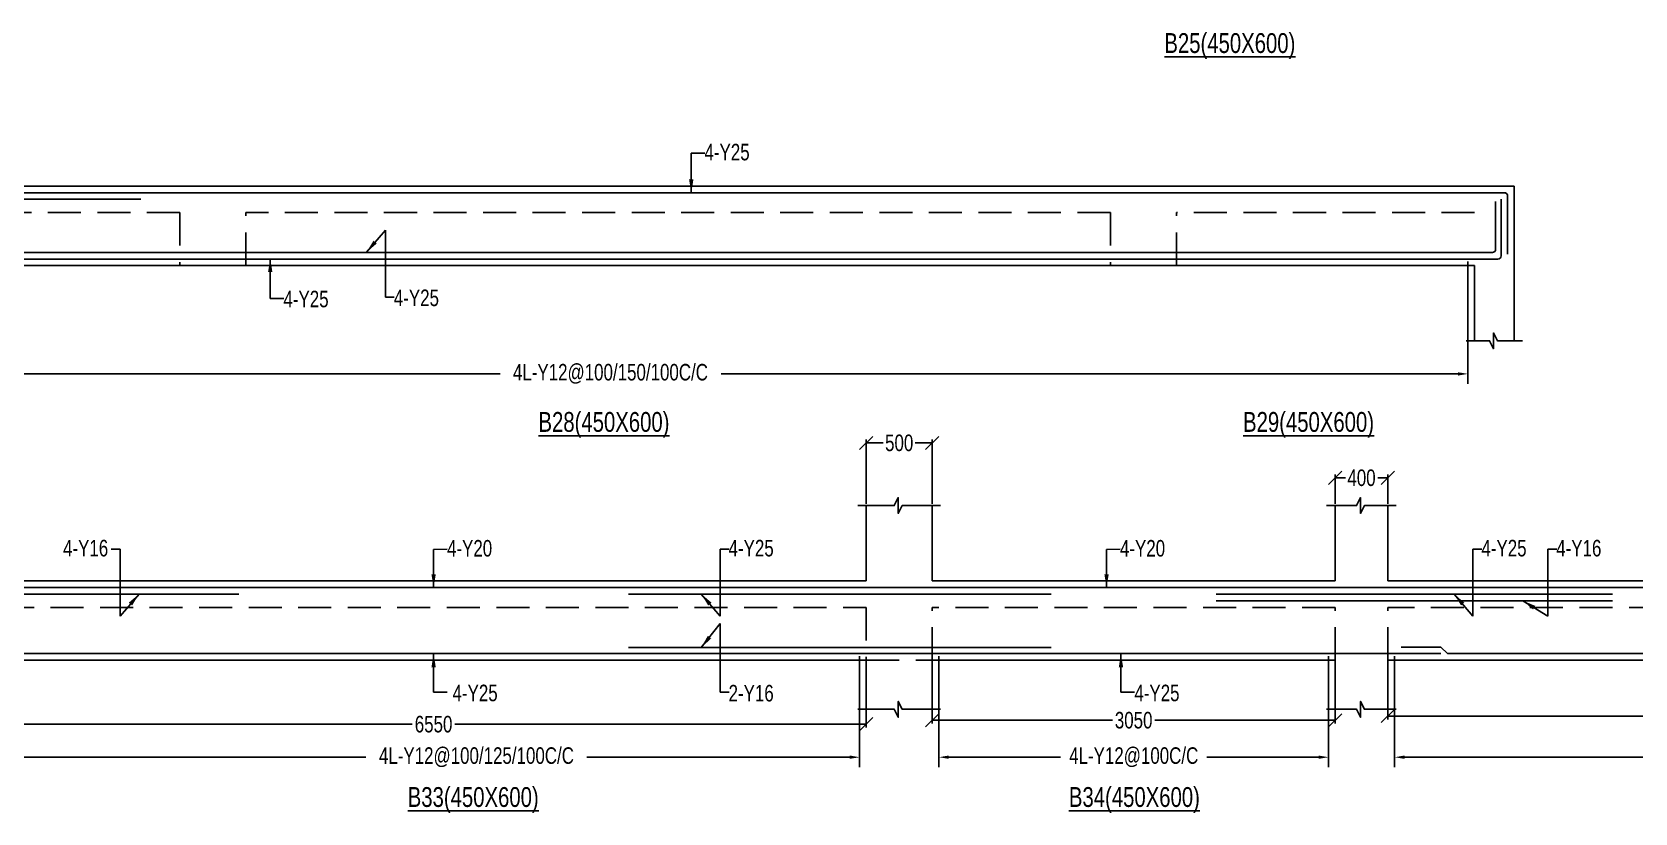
# Model space of a CAD drawing. Header units: millimetres. Extents: x 0 to 31744305, y -21599035 to 0.
# Drawn here: x 31664515 to 31676650, y -21142604 to -21136697 of the extents above; entities that cross this region are included whole.
import ezdxf

# ---------------------------------------------------------------- set-up
doc = ezdxf.new("R2010")
doc.units = ezdxf.units.MM
doc.header["$LTSCALE"] = 1000
doc.header["$MEASUREMENT"] = 0
doc.header["$PDMODE"] = 3
for name, pattern in [('CONTINOUS', [0]), ('CONTINU', [0]), ('HIDDEN', [0.375, 0.25, -0.125])]:
    doc.linetypes.add(name, pattern=pattern)
for name, color, linetype in [('-S-ARROW', 253, 'Continuous'), ('-S-MISC', 8, 'Continuous'), ('-STR-BEAM', 7, 'CONTINU'), ('-STR-COLUMN', 5, 'HIDDEN'), ('-STR-REINF', 3, 'Continuous'), ('-STR-RF-DIM', 8, 'CONTINOUS'), ('-STR-TEXT', 6, 'Continuous'), ('S-DIM', 7, 'Continuous'), ('SEC TEXT', 9, 'Continuous'), ('SLAB LINE', 254, 'HIDDEN')]:
    doc.layers.add(name, color=color, linetype=linetype)
doc.styles.add('SOBHA', font='swisscl.ttf')
doc.styles.add('sobha.sed', font='swisscl.ttf')
doc.dimstyles.new('S-50', dxfattribs={"dimscale": 50, "dimtxt": 2.5, "dimasz": 2, "dimexe": 0.5, "dimexo": 0.25, "dimgap": 0.25, "dimtad": 0, "dimdec": 0, "dimrnd": 0.0005, "dimzin": 0, "dimdsep": 46, "dimtxsty": 'sobha.sed', "dimblk": 'OBLIQUE', "dimcen": 0.09, "dimclrd": 8, "dimclre": 8, "dimclrt": 6, "dimadec": 0, "dimazin": 0, "dimtfac": 1, "dimtdec": 0, "dimtofl": 0, "dimtmove": 2, "dimatfit": 3, "dimfxl": 0.18, "dimtolj": 1, "dimtzin": 0, "dimlwd": -1, "dimlwe": -1, "dimarcsym": 0})
doc.dimstyles.new('S-DIM50', dxfattribs={"dimscale": 50, "dimtxt": 2.5, "dimasz": 1.5, "dimexe": 1.5, "dimexo": 1, "dimgap": 0.5, "dimtad": 0, "dimdec": 0, "dimzin": 0, "dimdsep": 46, "dimtxsty": 'SOBHA', "dimcen": 0.09, "dimclrd": 256, "dimclre": 256, "dimclrt": 6, "dimadec": 5, "dimazin": 0, "dimtfac": 1, "dimtdec": 0, "dimtofl": 0, "dimtmove": 0, "dimatfit": 3, "dimfxl": 0.18, "dimtolj": 1, "dimtzin": 0, "dimlwd": -1, "dimlwe": -1, "dimarcsym": 0})

# ---------------------------------------------------------------- blocks, each defined once
blk = doc.blocks.new('*D613')
at = {"layer": '-STR-RF-DIM', "transparency": 16777216}
for p, q in [((31716133, -21128978), (31716133, -21129817)), ((31722583, -21128978), (31722583, -21129817)), ((31716208, -21129742), (31718845, -21129742)), ((31722508, -21129742), (31720519, -21129742))]:
    blk.add_line(p, q, dxfattribs=at)
for points in [[(31716208, -21129729), (31716208, -21129754), (31716133, -21129742)], [(31722508, -21129729), (31722508, -21129754), (31722583, -21129742)]]:
    blk.add_solid(points, dxfattribs=at)
at = {"layer": 'Defpoints', "color": 0, "transparency": 16777216}
for p in [(31716133, -21128978, 0), (31722583, -21128978, 0), (31716133, -21129742)]:
    blk.add_point(p, dxfattribs=at)
at = {"layer": '-STR-RF-DIM', "color": 6, "transparency": 16777216, "insert": (31719682, -21129742), "char_height": 125, "attachment_point": 5, "style": 'SOBHA'}
blk.add_mtext('\\A1;4L-Y12@100/125/100C/C', dxfattribs=at)
blk = doc.blocks.new('*D614')
at = {"layer": '-STR-RF-DIM', "transparency": 16777216}
for p, q in [((31723183, -21128978), (31723183, -21129817)), ((31726133, -21128978), (31726133, -21129817)), ((31723258, -21129742), (31724104, -21129742)), ((31726058, -21129742), (31725212, -21129742))]:
    blk.add_line(p, q, dxfattribs=at)
for points in [[(31723258, -21129729), (31723258, -21129754), (31723183, -21129742)], [(31726058, -21129729), (31726058, -21129754), (31726133, -21129742)]]:
    blk.add_solid(points, dxfattribs=at)
at = {"layer": 'Defpoints', "color": 0, "transparency": 16777216}
for p in [(31723183, -21128978, 0), (31726133, -21128978, 0), (31726133, -21129742)]:
    blk.add_point(p, dxfattribs=at)
at = {"layer": '-STR-RF-DIM', "color": 6, "transparency": 16777216, "insert": (31724658, -21129742), "char_height": 125, "attachment_point": 5, "style": 'SOBHA'}
blk.add_mtext('\\A1;4L-Y12@100C/C', dxfattribs=at)
blk = doc.blocks.new('*D615')
at = {"layer": '-STR-RF-DIM', "transparency": 16777216}
for p, q in [((31726633, -21128978), (31726633, -21129817)), ((31732733, -21128975), (31732733, -21129817)), ((31726708, -21129742), (31728625, -21129742)), ((31732658, -21129742), (31730299, -21129742))]:
    blk.add_line(p, q, dxfattribs=at)
for points in [[(31726708, -21129729), (31726708, -21129754), (31726633, -21129742)], [(31732658, -21129729), (31732658, -21129754), (31732733, -21129742)]]:
    blk.add_solid(points, dxfattribs=at)
at = {"layer": 'Defpoints', "color": 0, "transparency": 16777216}
for p in [(31726633, -21128978, 0), (31732733, -21128975, 0), (31726633, -21129742)]:
    blk.add_point(p, dxfattribs=at)
at = {"layer": '-STR-RF-DIM', "color": 6, "transparency": 16777216, "insert": (31729462, -21129742), "char_height": 125, "attachment_point": 5, "style": 'SOBHA'}
blk.add_mtext('\\A1;4L-Y10@100/150/100C/C', dxfattribs=at)
blk = doc.blocks.new('_OBLIQUE')
at = {"color": 0, "linetype": 'ByBlock'}
blk.add_line((-0.5, -0.5), (0.5, 0.5), dxfattribs=at)
blk = doc.blocks.new('*D588')
at = {"layer": '-STR-RF-DIM', "transparency": 16777216}
for p, q in [((31694564, -21134776), (31694564, -21135702)), ((31707987, -21134776), (31707987, -21135702)), ((31694639, -21135627), (31700659, -21135627)), ((31707912, -21135627), (31702332, -21135627))]:
    blk.add_line(p, q, dxfattribs=at)
for points in [[(31694639, -21135615), (31694639, -21135640), (31694564, -21135627)], [(31707912, -21135615), (31707912, -21135640), (31707987, -21135627)]]:
    blk.add_solid(points, dxfattribs=at)
at = {"layer": 'Defpoints', "color": 0, "transparency": 16777216}
for p in [(31694564, -21134776, 0), (31707987, -21134776, 0), (31694564, -21135627)]:
    blk.add_point(p, dxfattribs=at)
at = {"layer": '-STR-RF-DIM', "color": 6, "transparency": 16777216, "insert": (31701495, -21135627), "char_height": 125, "attachment_point": 5, "style": 'SOBHA'}
blk.add_mtext('\\A1;4L-Y12@100/150/100C/C', dxfattribs=at)
blk = doc.blocks.new('*D959')
at = {"layer": 'Defpoints', "color": 0, "transparency": 16777216}
for p in [(31664280, -21141449, 0), (31670830, -21141449, 0), (31670830, -21141933)]:
    blk.add_point(p, dxfattribs=at)
at = {"layer": 'S-DIM', "color": 8, "transparency": 16777216}
for p, q in [((31664280, -21141461), (31664280, -21141958)), ((31670830, -21141461), (31670830, -21141958)), ((31664280, -21141933), (31667394, -21141933)), ((31670830, -21141933), (31667716, -21141933))]:
    blk.add_line(p, q, dxfattribs=at)
at = {"layer": 'S-DIM', "color": 8, "transparency": 16777216, "xscale": 100, "yscale": 100, "zscale": 100, "rotation": 180}
blk.add_blockref('_OBLIQUE', (31664280, -21141933), dxfattribs=at)
at = {"layer": 'S-DIM', "color": 8, "transparency": 16777216, "xscale": 100, "yscale": 100, "zscale": 100}
blk.add_blockref('_OBLIQUE', (31670830, -21141933), dxfattribs=at)
at = {"layer": 'S-DIM', "color": 6, "transparency": 16777216, "insert": (31667555, -21141933), "char_height": 125, "attachment_point": 5, "style": 'sobha.sed'}
blk.add_mtext('\\A1;6550', dxfattribs=at)
blk = doc.blocks.new('*D960')
at = {"layer": 'Defpoints', "color": 0, "transparency": 16777216}
for p in [(31671330, -21141449, 0), (31674380, -21141449, 0), (31674380, -21141903)]:
    blk.add_point(p, dxfattribs=at)
at = {"layer": 'S-DIM', "color": 8, "transparency": 16777216}
for p, q in [((31671330, -21141461), (31671330, -21141928)), ((31674380, -21141461), (31674380, -21141928)), ((31671330, -21141903), (31672694, -21141903)), ((31674380, -21141903), (31673016, -21141903))]:
    blk.add_line(p, q, dxfattribs=at)
at = {"layer": 'S-DIM', "color": 8, "transparency": 16777216, "xscale": 100, "yscale": 100, "zscale": 100, "rotation": 180}
blk.add_blockref('_OBLIQUE', (31671330, -21141903), dxfattribs=at)
at = {"layer": 'S-DIM', "color": 8, "transparency": 16777216, "xscale": 100, "yscale": 100, "zscale": 100}
blk.add_blockref('_OBLIQUE', (31674380, -21141903), dxfattribs=at)
at = {"layer": 'S-DIM', "color": 6, "transparency": 16777216, "insert": (31672855, -21141903), "char_height": 125, "attachment_point": 5, "style": 'sobha.sed'}
blk.add_mtext('\\A1;3050', dxfattribs=at)
blk = doc.blocks.new('*D961')
at = {"layer": 'Defpoints', "color": 0, "transparency": 16777216}
for p in [(31674780, -21141449, 0), (31680980, -21141449, 0), (31680980, -21141871)]:
    blk.add_point(p, dxfattribs=at)
at = {"layer": 'S-DIM', "color": 8, "transparency": 16777216}
for p, q in [((31674780, -21141461), (31674780, -21141896)), ((31680980, -21141461), (31680980, -21141896)), ((31674780, -21141871), (31677719, -21141871)), ((31680980, -21141871), (31678041, -21141871))]:
    blk.add_line(p, q, dxfattribs=at)
at = {"layer": 'S-DIM', "color": 8, "transparency": 16777216, "xscale": 100, "yscale": 100, "zscale": 100, "rotation": 180}
blk.add_blockref('_OBLIQUE', (31674780, -21141871), dxfattribs=at)
at = {"layer": 'S-DIM', "color": 8, "transparency": 16777216, "xscale": 100, "yscale": 100, "zscale": 100}
blk.add_blockref('_OBLIQUE', (31680980, -21141871), dxfattribs=at)
at = {"layer": 'S-DIM', "color": 6, "transparency": 16777216, "insert": (31677880, -21141871), "char_height": 125, "attachment_point": 5, "style": 'sobha.sed'}
blk.add_mtext('\\A1;6200', dxfattribs=at)
blk = doc.blocks.new('*D969')
at = {"layer": 'Defpoints', "color": 0, "transparency": 16777216}
for p in [(31671330, -21139805), (31670830, -21140278, 0), (31671330, -21140278, 0)]:
    blk.add_point(p, dxfattribs=at)
at = {"layer": 'S-DIM', "color": 8, "transparency": 16777216}
for p, q in [((31670830, -21140266), (31670830, -21139780)), ((31670830, -21139805), (31670959, -21139805)), ((31671330, -21139805), (31671202, -21139805)), ((31671330, -21140266), (31671330, -21139780))]:
    blk.add_line(p, q, dxfattribs=at)
at = {"layer": 'S-DIM', "color": 8, "transparency": 16777216, "xscale": 100, "yscale": 100, "zscale": 100, "rotation": 180}
blk.add_blockref('_OBLIQUE', (31670830, -21139805), dxfattribs=at)
at = {"layer": 'S-DIM', "color": 8, "transparency": 16777216, "xscale": 100, "yscale": 100, "zscale": 100}
blk.add_blockref('_OBLIQUE', (31671330, -21139805), dxfattribs=at)
at = {"layer": 'S-DIM', "color": 6, "transparency": 16777216, "insert": (31671080, -21139805), "char_height": 125, "attachment_point": 5, "style": 'sobha.sed'}
blk.add_mtext('\\A1;500', dxfattribs=at)
blk = doc.blocks.new('*D970')
at = {"layer": 'Defpoints', "color": 0, "transparency": 16777216}
for p in [(31674780, -21140069), (31674380, -21140278, 0), (31674780, -21140278, 0)]:
    blk.add_point(p, dxfattribs=at)
at = {"layer": 'S-DIM', "color": 8, "transparency": 16777216}
for p, q in [((31674380, -21140266), (31674380, -21140044)), ((31674380, -21140069), (31674458, -21140069)), ((31674780, -21140069), (31674703, -21140069)), ((31674780, -21140266), (31674780, -21140044))]:
    blk.add_line(p, q, dxfattribs=at)
at = {"layer": 'S-DIM', "color": 8, "transparency": 16777216, "xscale": 100, "yscale": 100, "zscale": 100, "rotation": 180}
blk.add_blockref('_OBLIQUE', (31674380, -21140069), dxfattribs=at)
at = {"layer": 'S-DIM', "color": 8, "transparency": 16777216, "xscale": 100, "yscale": 100, "zscale": 100}
blk.add_blockref('_OBLIQUE', (31674780, -21140069), dxfattribs=at)
at = {"layer": 'S-DIM', "color": 6, "transparency": 16777216, "insert": (31674580, -21140069), "char_height": 125, "attachment_point": 5, "style": 'sobha.sed'}
blk.add_mtext('\\A1;400', dxfattribs=at)
blk = doc.blocks.new('bb')
at = {"layer": '-S-MISC', "linetype": 'ByBlock', "ltscale": 1000, "elevation": 0}
for points in [[(31723195.4, -21127837.5), (31722905.1, -21127837.9), (31722875.3, -21127897.6), (31722875.3, -21127777.4), (31722845.4, -21127837.9), (31722568.4, -21127837.5)], [(31726645.4, -21127837.5), (31726405.1, -21127837.9), (31726375.3, -21127897.6), (31726375.3, -21127777.4), (31726345.4, -21127837.9), (31726118.4, -21127837.5)], [(31723195.4, -21129379.3), (31722905.1, -21129378.9), (31722875.3, -21129319.2), (31722875.3, -21129439.4), (31722845.4, -21129378.9), (31722568.4, -21129379.3)], [(31726645.4, -21129379.3), (31726405.1, -21129378.9), (31726375.3, -21129319.2), (31726375.3, -21129439.4), (31726345.4, -21129378.9), (31726118.4, -21129379.3)]]:
    blk.add_lwpolyline(points, dxfattribs=at)
at = {"layer": '-STR-BEAM'}
for p, q in [((31716082.8, -21128408.4, 0), (31722632.8, -21128408.4, 0)), ((31723132.8, -21128408.4, 0), (31726182.8, -21128408.4, 0)), ((31726582.8, -21128408.4, 0), (31732782.8, -21128408.4, 0)), ((31722632.8, -21129008.4, 0), (31716082.8, -21129008.4, 0)), ((31726182.8, -21129008.4, 0), (31723132.8, -21129008.4, 0)), ((31732782.8, -21129008.4, 0), (31726582.8, -21129008.4, 0))]:
    blk.add_line(p, q, dxfattribs=at)
at = {"layer": '-STR-COLUMN', "linetype": 'Continuous', "ltscale": 10}
for p, q in [((31722632.8, -21128408.4, 0), (31722632.8, -21127837.5, 0)), ((31723132.8, -21128408.4, 0), (31723132.8, -21127837.5, 0)), ((31726182.8, -21128408.4, 0), (31726182.8, -21127837.5, 0)), ((31726582.8, -21128408.4, 0), (31726582.8, -21127837.5, 0)), ((31722632.8, -21129008.4, 0), (31722632.8, -21129379.3, 0)), ((31723132.8, -21129008.4, 0), (31723132.8, -21129379.3, 0)), ((31726182.8, -21129008.4, 0), (31726182.8, -21129379.3, 0)), ((31726582.8, -21129008.4, 0), (31726582.8, -21129379.3, 0))]:
    blk.add_line(p, q, dxfattribs=at)
at = {"layer": '-STR-REINF', "ltscale": 10}
for p, q in [((31756158.8, -21128458.4, 0.1), (31696405.4, -21128458.4, 0)), ((31713782.8, -21128508.4, 0), (31717882.8, -21128508.4, 0)), ((31724032.8, -21128508.4, 0), (31720832.8, -21128508.4, 0)), ((31725282.8, -21128508.4, 0), (31728282.8, -21128508.4, 0)), ((31725282.8, -21128558.4, 0), (31728282.8, -21128558.4, 0)), ((31724032.8, -21128911.1, 0), (31720832.8, -21128911.1, 0)), ((31726983.1, -21128908.7, 0), (31726683.6, -21128908.7, 0)), ((31726983.1, -21128908.7, 0), (31727032.8, -21128958.4, 0)), ((31703207.8, -21128958.4, 0), (31726983.1, -21128958.4, 0)), ((31727032.8, -21128958.4, 0), (31756108.8, -21128958.4, 0))]:
    blk.add_line(p, q, dxfattribs=at)
at = {"layer": 'SLAB LINE', "color": 8, "linetype": 'HIDDEN'}
for p, q in [((31716082.8, -21128608.4, 0), (31722632.8, -21128608.4, 0)), ((31726182.8, -21128608.4, 0), (31723132.8, -21128608.4, 0)), ((31726182.8, -21129008.4, 0), (31726182.8, -21128608.4, 0)), ((31732782.8, -21128608.4, 0), (31726582.8, -21128608.4, 0)), ((31726582.8, -21129008.4, 0), (31726582.8, -21128608.4, 0))]:
    blk.add_line(p, q, dxfattribs=at)
at = {"layer": 'SLAB LINE', "color": 8, "linetype": 'HIDDEN', "elevation": 0}
blk.add_lwpolyline([(31722632.8, -21128608.4), (31722632.8, -21129008.4), (31723132.8, -21129008.4), (31723132.8, -21128608.4)], dxfattribs=at)
at = {"layer": '-STR-TEXT', "color": 6, "style": 'SOBHA'}
for s, p in [('4-Y16', (31716552.5, -21128222.5, 0)), ('4-Y20', (31719459.3, -21128223.7, 0)), ('4-Y25', (31721590.8, -21128222.5, 0)), ('4-Y20', (31724553.8, -21128223.7, 0)), ('4-Y25', (31727290.2, -21128222.5, 0)), ('4-Y16', (31727856.7, -21128222.5, 0)), ('4-Y25', (31719501.1, -21129318.2, 0)), ('2-Y16', (31721590.8, -21129319.9, 0)), ('4-Y25', (31724662.8, -21129318.2, 0))]:
    blk.add_text(s, height=125, dxfattribs=at).set_placement(p)
at = {"layer": 'SEC TEXT', "color": 4, "linetype": 'ByBlock', "style": 'sobha.sed'}
for s, p in [('%%UB33(450X600)', (31719161.8, -21130117.9, 0)), ('%%UB34(450X600)', (31724167.3, -21130117.9, 0))]:
    blk.add_text(s, height=150, rotation=359.98928, dxfattribs=at).set_placement(p)
at = {"layer": '-STR-RF-DIM'}
for base, p1, p2, text, picture, middle in [((31716132.8, -21129742, 0), (31722582.8, -21128978.1, 0), (31716132.8, -21128978.1, 0), '4L-Y12@100/125/100C/C', '*D613', (31719682, -21129742, 0)), ((31726632.8, -21129742, 0), (31732732.8, -21128974.8, 0), (31726632.8, -21128978.1, 0), '4L-Y10@100/150/100C/C', '*D615', (31729462.1, -21129742, 0))]:
    dim = blk.add_linear_dim(base=base, p1=p1, p2=p2, angle=180, text=text, dimstyle='S-DIM50', override={"dimscale": 1, "dimtxt": 125, "dimasz": 75, "dimexe": 75, "dimexo": 0, "dimgap": 25, "dimsah": 1, "dimcen": 4.5, "dimfxl": 75}, dxfattribs=at)
    dim.commit()
    dim.dimension.update_dxf_attribs({"geometry": picture, "text_midpoint": middle, "dimtype": 128})
dim = blk.add_linear_dim(base=(31726132.8, -21129742, 0), p1=(31723182.8, -21128978.1, 0), p2=(31726132.8, -21128978.1, 0), text='4L-Y12@100C/C', dimstyle='S-DIM50', override={"dimscale": 1, "dimtxt": 125, "dimasz": 75, "dimexe": 75, "dimexo": 0, "dimgap": 25, "dimsah": 1, "dimcen": 4.5, "dimfxl": 75}, dxfattribs=at)
dim.commit()
dim.dimension.update_dxf_attribs({"geometry": '*D614', "text_midpoint": (31724657.8, -21129742, 0), "dimtype": 128})
at = {"layer": '-S-ARROW'}
for points in [[(31717127.5, -21128507.3, 0), (31716985.3, -21128674.5, 0), (31716985.3, -21128167.3, 0), (31716917.9, -21128167.3, 0)], [(31719357.8, -21128458.4, 0), (31719357.8, -21128170, 0), (31719461.2, -21128168.6, 0)], [(31721384.5, -21128507.3, 0), (31721526.7, -21128674.5, 0), (31721526.7, -21128167.3, 0), (31721594.1, -21128167.3, 0)], [(31724452.3, -21128458.4, 0), (31724452.3, -21128170, 0), (31724555.7, -21128168.6, 0)], [(31727083.9, -21128507.3, 0), (31727226.1, -21128674.5, 0), (31727226.1, -21128167.3, 0), (31727293.6, -21128167.3, 0)], [(31727604.5, -21128558.4, 0), (31727792.6, -21128674.5, 0), (31727792.6, -21128167.3, 0), (31727860.1, -21128167.3, 0)], [(31721384.5, -21128912.1, 0), (31721526.7, -21128731.4, 0), (31721526.7, -21129249.5, 0), (31721594.1, -21129249.5, 0)], [(31719357.8, -21128961.1, 0), (31719357.8, -21129249.5, 0), (31719461.2, -21129249.5, 0)], [(31724561.3, -21128961.1, 0), (31724561.3, -21129249.5, 0), (31724664.7, -21129249.5, 0)]]:
    blk.add_leader(points, dimstyle='S-50', override={"dimgap": 0.1}, dxfattribs=at)
blk = doc.blocks.new('BEAM')
at = {"layer": '-S-MISC', "linetype": 'ByBlock', "ltscale": 1000, "elevation": 0}
blk.add_lwpolyline([(31708399.8, -21135377.5), (31708209.6, -21135377), (31708179.7, -21135317.4), (31708179.7, -21135437.6), (31708149.9, -21135377), (31707972.9, -21135377.5)], dxfattribs=at)
at = {"layer": '-STR-BEAM'}
for p, q in [((31708337.2, -21134206.6, 0), (31657991.8, -21134206.6, 0)), ((31708037.2, -21134806.6, 0), (31694438.8, -21134806.6, 0))]:
    blk.add_line(p, q, dxfattribs=at)
at = {"layer": '-STR-COLUMN', "linetype": 'Continuous', "ltscale": 10}
for p, q in [((31708337.2, -21134206.6, 0), (31708337.2, -21135377.3, 0)), ((31708037.2, -21134806.6, 0), (31708037.2, -21135377.3, 0))]:
    blk.add_line(p, q, dxfattribs=at)
at = {"layer": '-STR-REINF', "ltscale": 10}
for p, q in [((31708262.2, -21134256.6, 0), (31677835.3, -21134256.6, 0)), ((31708287.2, -21134281.6, 0), (31708287.2, -21134721.6, 0)), ((31692188.8, -21134306.6, 0), (31697938.8, -21134306.6, 0)), ((31708196.5, -21134684.3, 0), (31708196.5, -21134322.4, 0)), ((31708237.2, -21134304.3, 0), (31708237.2, -21134734.3, 0)), ((31708212.2, -21134759.3, 0), (31677835.3, -21134759.3, 0)), ((31708171.5, -21134709.3, 0), (31692187.5, -21134709.3, 0))]:
    blk.add_line(p, q, dxfattribs=at)
for centre, start, end in [((31708262.2, -21134281.6, 0.1), 0, 90), ((31708212.2, -21134734.3, 0), 270, 0)]:
    blk.add_arc(centre, 25, start, end, dxfattribs=at)
at = {"layer": '-STR-REINF', "ltscale": 10, "extrusion": (-5.79999e-09, 0, 1)}
blk.add_arc((31708171.5, -21134684.3, -0.2), 25, 270, 0, dxfattribs=at)
at = {"layer": 'SLAB LINE', "color": 8, "linetype": 'HIDDEN'}
for p, q in [((31698235.8, -21134406.6, 0), (31694513.8, -21134406.6, 0)), ((31705280.6, -21134406.6, 0), (31698735.8, -21134406.6, 0)), ((31708037.2, -21134406.6, 0), (31705780.6, -21134406.6, 0))]:
    blk.add_line(p, q, dxfattribs=at)
at = {"layer": 'SLAB LINE', "color": 8, "linetype": 'HIDDEN', "elevation": 0}
for points in [[(31698235.8, -21134406.6), (31698235.8, -21134806.6), (31698735.8, -21134806.6), (31698735.8, -21134406.6)], [(31705280.6, -21134406.6), (31705280.6, -21134806.6), (31705780.6, -21134806.6), (31705780.6, -21134406.6)]]:
    blk.add_lwpolyline(points, dxfattribs=at)
at = {"layer": '-STR-TEXT', "color": 6, "style": 'SOBHA'}
for p in [(31702206.8, -21134011.7, 0), (31699019.3, -21135123.3, 0), (31699855, -21135114.2, 0)]:
    blk.add_text('4-Y25', height=125, dxfattribs=at).set_placement(p)
at = {"layer": 'SEC TEXT', "color": 4, "linetype": 'ByBlock', "style": 'sobha.sed'}
for s, p in [('%%UB25(450X600)', (31673087.6, -21136065.6, 0)), ('%%UB28(450X600)', (31700950.1, -21136065.6, 0)), ('%%UB29(450X600)', (31706284.1, -21136065.6, 0))]:
    blk.add_text(s, height=150, rotation=359.98928, dxfattribs=at).set_placement(p)
at = {"layer": '-STR-RF-DIM'}
dim = blk.add_linear_dim(base=(31694563.8, -21135627.5, 0), p1=(31707987.2, -21134776.3, 0), p2=(31694563.8, -21134776.3, 0), angle=180, text='4L-Y12@100/150/100C/C', dimstyle='S-DIM50', override={"dimscale": 1, "dimtxt": 125, "dimasz": 75, "dimexe": 75, "dimexo": 0, "dimgap": 25, "dimsah": 1, "dimcen": 4.5, "dimfxl": 75}, dxfattribs=at)
dim.commit()
dim.dimension.update_dxf_attribs({"geometry": '*D588', "text_midpoint": (31701495.3, -21135627.5, 0), "dimtype": 128})
at = {"layer": '-S-ARROW'}
for points, override in [([(31702106.8, -21134256.6, 0), (31702106.8, -21133956.6, 0), (31702210.2, -21133956.6, 0)], {"dimasz": 2, "dimgap": 0.1, "dimtad": 0}), ([(31699648.7, -21134706.4, 0), (31699790.9, -21134539.2, 0), (31699790.9, -21135046.4, 0), (31699858.3, -21135046.4, 0)], {"dimgap": 0.1}), ([(31698919.3, -21134756, 0), (31698919.3, -21135056, 0), (31699022.7, -21135056, 0)], {"dimasz": 2, "dimgap": 0.1, "dimtad": 0})]:
    blk.add_leader(points, dimstyle='S-50', override=override, dxfattribs=at)

msp = doc.modelspace()

# ---------------------------------------------------------------- block references
at = {"color": 1}
for p in [(0, -789.1), (-32600.9, -3655.3, 0)]:
    msp.add_blockref('BEAM', p, dxfattribs=at)
at = {"color": 251}
msp.add_blockref('bb', (-51802.5, -12440.6, 0), dxfattribs=at)

# ---------------------------------------------------------------- dimensions: what is measured, and where the dimension line sits
at = {"layer": 'S-DIM', "color": 1}
for base, p1, p2, picture, middle in [((31671330.3, -21139804.6), (31670830.3, -21140278.1, 0), (31671330.3, -21140278.1, 0), '*D969', (31671080.3, -21139804.6)), ((31674780.4, -21140069.3), (31674380.3, -21140278.2, 0), (31674780.4, -21140278.2, 0), '*D970', (31674580.3, -21140069.3)), ((31670830.3, -21141932.7), (31664280.3, -21141449, 0), (31670830.3, -21141449, 0), '*D959', (31667555.3, -21141932.7)), ((31674380.3, -21141903.2), (31671330.3, -21141449, 0), (31674380.3, -21141449, 0), '*D960', (31672855.3, -21141903.2)), ((31680980.3, -21141870.9), (31674780.3, -21141449, 0), (31680980.3, -21141449, 0), '*D961', (31677880.3, -21141870.9))]:
    dim = msp.add_linear_dim(base=base, p1=p1, p2=p2, dimstyle='S-50', dxfattribs=at)
    dim.commit()
    dim.dimension.update_dxf_attribs({"geometry": picture, "text_midpoint": middle})

doc.saveas('drawing.dxf')
